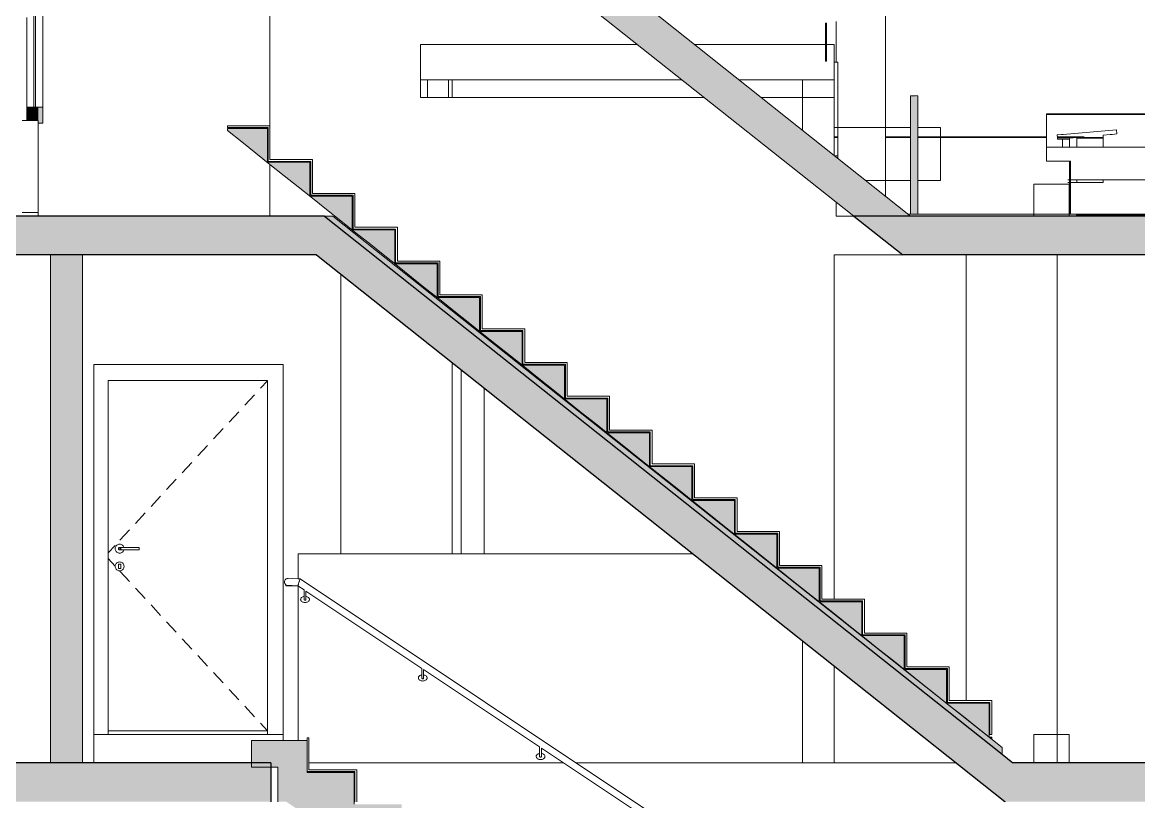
# Model space of a CAD drawing. Header units: metres. Extents: x -0.3 to 19.2, y -7 to 21.5.
# Drawn here: x 6.49 to 12.81, y 14.19 to 18.59 of the extents above; entities that cross this region are included whole.
import ezdxf

# ---------------------------------------------------------------- set-up
doc = ezdxf.new("R2010")
doc.units = ezdxf.units.M
doc.header["$MEASUREMENT"] = 0
for name, color, linetype in [('C_Schnitt C RB_1_110 Wand Aussen', 7, 'Continuous'), ('C_Schnitt C RB_1_112 Wand Aussen - Schachtwände', 7, 'Continuous'), ('C_Schnitt C RB_1_120 Wand Innen tragend', 7, 'Continuous'), ('C_Schnitt C RB_1_140 Brüstung', 7, 'Continuous'), ('C_Schnitt C RB_1_210 Decke', 7, 'Continuous'), ('C_Schnitt C RB_1_270 Deckendurchbruchsymbol', 7, 'Continuous'), ('C_Schnitt C RB_1_310 Dachkonstruktion massiv', 7, 'Continuous'), ('C_Schnitt C RB_1_410 Treppe', 7, 'Continuous'), ('C_Schnitt C RB_1_430 Aufzug', 7, 'Continuous'), ('C_Schnitt C RB_1_450 Absturzsicherung', 7, 'Continuous')]:
    doc.layers.add(name, color=color, linetype=linetype)

msp = doc.modelspace()

# ---------------------------------------------------------------- hatches: boundary and pattern name
at = {"layer": 'C_Schnitt C RB_1_110 Wand Aussen', "linetype": 'Continuous', "lineweight": 0, "true_color": 0xffffff}
for points in [[(6.52, 18.04), (6.585, 18.04), (6.585, 18.115), (6.52, 18.115)], [(6.585, 18.025), (6.61, 18.025), (6.61, 18.115), (6.585, 18.115)]]:
    msp.add_hatch(color=7, dxfattribs=at).paths.add_polyline_path(points)
at = {"layer": 'C_Schnitt C RB_1_120 Wand Innen tragend', "linetype": 'Continuous', "lineweight": 0, "true_color": 0x000000}
msp.add_hatch(color=18, dxfattribs=at).paths.add_polyline_path([(6.655, 17.28), (6.655, 14.41), (6.835, 14.41), (6.835, 17.28)])
at = {"layer": 'C_Schnitt C RB_1_140 Brüstung', "linetype": 'Continuous', "lineweight": 0, "true_color": 0x000000}
msp.add_hatch(color=18, dxfattribs=at).paths.add_polyline_path([(11.5168, 18.1799), (11.5165, 17.8063), (11.5165, 17.5099), (11.5565, 17.5099), (11.5565, 17.6899), (11.5565, 18.1717)])
at = {"layer": 'C_Schnitt C RB_1_210 Decke', "linetype": 'Continuous', "lineweight": 0, "true_color": 0x000000}
for points in [[(7.9576, 20.3257), (7.8706, 20.1394), (11.1948, 17.4999), (11.5164, 17.5)], [(0.1594, 17.28), (8.175, 17.28), (8.175, 17.5), (7.9891, 17.5), (7.8817, 17.5), (0.1594, 17.5)], [(8.175, 17.28), (8.1582, 17.28), (12.0497, 14.1901), (12.0497, 14.41), (12.0944, 14.41), (8.2027, 17.5), (8.175, 17.5)], [(11.5165, 17.5), (11.1948, 17.5), (11.4719, 17.28), (14.6743, 17.28), (14.6743, 17.5), (14.2836, 17.5), (11.9165, 17.5), (11.6539, 17.4999), (11.5165, 17.5)], [(0.1594, 14.19), (7.9, 14.19), (7.9, 14.385), (7.79, 14.385), (7.79, 14.41), (0.1594, 14.41)], [(12.0497, 14.41), (12.0497, 14.19), (14.6743, 14.19), (14.6743, 14.41)]]:
    msp.add_hatch(color=18, dxfattribs=at).paths.add_polyline_path(points)
at = {"layer": 'C_Schnitt C RB_1_410 Treppe', "linetype": 'Continuous', "lineweight": 0, "true_color": 0x000000}
for points in [[(7.655, 17.9831), (7.735, 17.9194), (7.815, 17.8556), (7.88, 17.8039), (7.88, 17.995), (7.655, 17.995)], [(8.12, 17.8039), (7.88, 17.8039), (7.895, 17.7919), (7.975, 17.7282), (8.055, 17.6645), (8.12, 17.6128)], [(8.36, 17.6128), (8.12, 17.6128), (8.135, 17.6008), (8.215, 17.5371), (8.295, 17.4734), (8.36, 17.4217)], [(8.251, 17.5), (8.2028, 17.5), (10.7869, 15.4482), (11.4758, 14.9011), (12.0336, 14.4583), (12.0336, 14.4966), (11.975, 14.5431), (11.9636, 14.5521)], [(8.6, 17.4217), (8.36, 17.4217), (8.375, 17.4097), (8.455, 17.346), (8.535, 17.2823), (8.6, 17.2306)], [(8.6, 17.2306), (8.615, 17.2186), (8.695, 17.1549), (8.775, 17.0912), (8.84, 17.0394), (8.84, 17.2306)], [(9.08, 17.0394), (8.84, 17.0394), (8.855, 17.0275), (8.935, 16.9638), (9.015, 16.9001), (9.08, 16.8483)], [(9.32, 16.8483), (9.08, 16.8483), (9.095, 16.8364), (9.175, 16.7727), (9.255, 16.709), (9.32, 16.6572)], [(9.32, 16.6572), (9.335, 16.6453), (9.415, 16.5816), (9.495, 16.5179), (9.56, 16.4661), (9.56, 16.6572)], [(9.8, 16.4661), (9.56, 16.4661), (9.575, 16.4542), (9.655, 16.3905), (9.735, 16.3268), (9.8, 16.275)], [(10.04, 16.275), (9.8, 16.275), (9.815, 16.2631), (9.895, 16.1994), (9.975, 16.1356), (10.04, 16.0839)], [(10.28, 16.0839), (10.04, 16.0839), (10.055, 16.0719), (10.135, 16.0082), (10.215, 15.9445), (10.28, 15.8928)], [(10.52, 15.8928), (10.28, 15.8928), (10.295, 15.8808), (10.375, 15.8171), (10.455, 15.7534), (10.52, 15.7017)], [(10.52, 15.7017), (10.535, 15.6897), (10.615, 15.626), (10.695, 15.5623), (10.76, 15.5106), (10.76, 15.7017)], [(10.76, 15.5106), (10.775, 15.4986), (10.855, 15.4349), (10.935, 15.3712), (11, 15.3194), (11, 15.5106)], [(11, 15.3194), (11.015, 15.3075), (11.095, 15.2438), (11.175, 15.1801), (11.24, 15.1283), (11.24, 15.3194)], [(11.24, 15.1283), (11.255, 15.1164), (11.335, 15.0527), (11.415, 14.989), (11.48, 14.9372), (11.48, 15.1283)], [(11.72, 14.9372), (11.48, 14.9372), (11.495, 14.9253), (11.575, 14.8616), (11.655, 14.7979), (11.72, 14.7461)], [(11.96, 14.7461), (11.72, 14.7461), (11.735, 14.7342), (11.815, 14.6705), (11.895, 14.6068), (11.96, 14.555)], [(7.79, 14.385), (7.94, 14.385), (7.94, 14.19), (7.9869, 14.19), (12.3069, 11.31), (12.475, 11.31), (12.475, 11.515), (12.615, 11.515), (12.615, 11.655), (12.15, 11.655), (12.15, 11.835), (11.88, 11.835), (11.88, 12.015), (11.61, 12.015), (11.61, 12.195), (11.34, 12.195), (11.34, 12.375), (11.07, 12.375), (11.07, 12.555), (10.8, 12.555), (10.8, 12.735), (10.53, 12.735), (10.53, 12.915), (10.26, 12.915), (10.26, 13.095), (9.99, 13.095), (9.99, 13.275), (9.72, 13.275), (9.72, 13.455), (9.45, 13.455), (9.45, 13.635), (9.18, 13.635), (9.18, 13.815), (8.91, 13.815), (8.91, 13.995), (8.64, 13.995), (8.64, 14.175), (8.37, 14.175), (8.37, 14.355), (8.105, 14.355), (8.105, 14.535), (7.79, 14.535)], [(11.96, 14.555), (11.975, 14.5431), (11.975, 14.555)]]:
    msp.add_hatch(color=18, dxfattribs=at).paths.add_polyline_path(points)

# ---------------------------------------------------------------- linework, layer by layer
at = {"layer": 'C_Schnitt C RB_1_110 Wand Aussen', "color": 7, "linetype": 'Continuous', "lineweight": 18, "ltscale": 1000}
for p, q in [((7.895, 20.1201), (7.895, 18.01)), ((11.035, 18.59), (11.04, 18.5896)), ((11.035, 18.47), (11.035, 18.59)), ((11.04, 18.5896), (11.04, 18.47)), ((11.095, 18.5998), (11.095, 18.37)), ((8.745, 18.47), (8.745, 18.27)), ((8.745, 18.47), (9.7509, 18.47)), ((9.7509, 18.47), (9.9731, 18.47)), ((10.2947, 18.47), (11.035, 18.47)), ((11.04, 18.47), (11.085, 18.47)), ((11.085, 18.47), (11.085, 18.37)), ((11.085, 18.37), (11.095, 18.37)), ((8.745, 18.27), (8.745, 18.17)), ((11.085, 18.17), (11.085, 18.27)), ((11.085, 18.17), (10.905, 18.17)), ((10.905, 18.17), (10.905, 17.9855)), ((11.085, 17.8425), (11.085, 18.17)), ((7.895, 17.8089), (7.895, 17.8039)), ((7.895, 17.7919), (7.895, 17.5)), ((11.095, 17.5792), (11.095, 17.5)), ((11.095, 17.5), (11.1948, 17.5))]:
    msp.add_line(p, q, dxfattribs=at)
at = {"layer": 'C_Schnitt C RB_1_110 Wand Aussen', "color": 7, "linetype": 'Continuous', "lineweight": 13, "ltscale": 1000}
for p, q in [((6.56, 19.935), (6.56, 18.115)), ((6.57, 19.935), (6.57, 18.115)), ((6.61, 18.3902), (6.61, 19.216)), ((6.52, 18.5738), (6.52, 18.6226)), ((6.52, 18.4957), (6.52, 18.5738)), ((6.52, 18.4469), (6.52, 18.4957)), ((6.52, 18.369), (6.52, 18.4469)), ((6.52, 18.3092), (6.52, 18.369)), ((6.61, 18.115), (6.61, 18.3902)), ((6.52, 18.2719), (6.52, 18.3092)), ((6.52, 18.2121), (6.52, 18.2719)), ((6.52, 18.1931), (6.52, 18.2121)), ((6.52, 18.1748), (6.52, 18.1931)), ((6.52, 18.115), (6.52, 18.1748)), ((6.52, 18.115), (6.52, 18.04)), ((6.61, 18.115), (6.61, 18.025)), ((6.61, 18.025), (6.585, 18.025)), ((6.585, 17.52), (6.495, 17.52))]:
    msp.add_line(p, q, dxfattribs=at)
at = {"layer": 'C_Schnitt C RB_1_110 Wand Aussen', "color": 7, "linetype": 'Continuous', "lineweight": 13, "ltscale": 1000, "flags": 128}
for points in [[(6.61, 18.115), (6.585, 18.115), (6.57, 18.115), (6.56, 18.115), (6.52, 18.115)], [(6.585, 18.04), (6.52, 18.04), (6.495, 18.04)], [(6.585, 18.04), (6.585, 18.025), (6.585, 17.5)]]:
    msp.add_lwpolyline(points, dxfattribs=at)
at = {"layer": 'C_Schnitt C RB_1_112 Wand Aussen - Schachtwände', "color": 7, "linetype": 'Continuous', "lineweight": 18, "ltscale": 1000}
for p, q in [((11.375, 19.5044), (11.375, 17.6123)), ((11.105, 18.37), (11.095, 18.37)), ((11.105, 17.84), (11.105, 18.37)), ((8.785, 18.17), (8.785, 18.27))]:
    msp.add_line(p, q, dxfattribs=at)
at = {"layer": 'C_Schnitt C RB_1_120 Wand Innen tragend', "color": 7, "linetype": 'Continuous', "lineweight": 18, "ltscale": 1000}
for p, q in [((8.745, 18.17), (10.3509, 18.17)), ((11.0882, 17.84), (11.105, 17.84)), ((11.105, 17.8267), (11.105, 17.84)), ((6.655, 17.28), (6.655, 14.41)), ((6.835, 17.28), (6.835, 14.41)), ((11.085, 17.28), (11.085, 15.3344)), ((11.83, 17.28), (11.83, 14.7611)), ((8.295, 15.59), (8.295, 17.1714)), ((8.925, 16.6711), (8.925, 15.59)), ((10.905, 15.3927), (10.905, 15.3951)), ((11.085, 15.3244), (11.085, 15.3194)), ((11.085, 15.2518), (11.085, 15.2498)), ((10.905, 14.41), (10.905, 15.099)), ((11.085, 14.9561), (11.085, 14.41)), ((11.83, 14.7511), (11.83, 14.7461)), ((11.83, 14.6585), (11.83, 14.6582)), ((11.085, 14.41), (10.905, 14.41)), ((11.085, 14.41), (11.7727, 14.41))]:
    msp.add_line(p, q, dxfattribs=at)
at = {"layer": 'C_Schnitt C RB_1_120 Wand Innen tragend', "color": 7, "linetype": 'Continuous', "lineweight": 13, "ltscale": 1000}
for p, q in [((7.97, 16.66), (6.9, 16.66)), ((6.9, 16.66), (6.9, 14.57)), ((7.97, 14.57), (7.97, 16.66)), ((6.98, 14.59), (6.98, 16.57)), ((6.98, 16.57), (7.4351, 16.57)), ((7.4351, 16.57), (7.5001, 16.57)), ((7.5001, 16.57), (7.88, 16.57)), ((7.88, 16.5688), (7.8407, 16.5263)), ((7.88, 16.57), (7.88, 14.59)), ((7.8067, 16.4896), (7.7524, 16.4309)), ((7.7184, 16.3942), (7.6641, 16.3355)), ((7.6301, 16.2988), (7.5758, 16.24)), ((7.5418, 16.2033), (7.4875, 16.1446)), ((7.4535, 16.1079), (7.3992, 16.0492)), ((7.3652, 16.0125), (7.3109, 15.9538)), ((7.2769, 15.9171), (7.2226, 15.8584)), ((7.1886, 15.8217), (7.1343, 15.763)), ((7.1003, 15.7263), (7.046, 15.6675)), ((7.0193, 15.6387), (6.98, 15.5962)), ((7.0204, 15.6243), (7.02, 15.62)), ((7.02, 15.62), (7.0204, 15.6157)), ((7.0215, 15.6286), (7.0204, 15.6243)), ((7.0204, 15.6157), (7.0215, 15.6114)), ((7.0233, 15.6325), (7.0215, 15.6286)), ((7.0215, 15.6114), (7.0233, 15.6075)), ((7.0258, 15.6361), (7.0233, 15.6325)), ((7.0233, 15.6075), (7.0258, 15.6039)), ((7.0289, 15.6392), (7.0258, 15.6361)), ((7.0258, 15.6039), (7.0289, 15.6008)), ((7.0325, 15.6417), (7.0289, 15.6392)), ((7.0289, 15.6008), (7.0325, 15.5983)), ((7.0364, 15.6435), (7.0325, 15.6417)), ((7.0325, 15.5983), (7.0364, 15.5965)), ((7.0407, 15.6446), (7.0364, 15.6435)), ((7.0364, 15.5965), (7.0407, 15.5954)), ((7.0381, 15.6212), (7.038, 15.62)), ((7.038, 15.62), (7.0381, 15.6188)), ((7.0384, 15.6224), (7.0381, 15.6212)), ((7.0381, 15.6188), (7.0384, 15.6176)), ((7.0389, 15.6235), (7.0384, 15.6224)), ((7.0384, 15.6176), (7.0389, 15.6165)), ((7.0396, 15.6245), (7.0389, 15.6235)), ((7.0389, 15.6165), (7.0396, 15.6155)), ((7.0405, 15.6254), (7.0396, 15.6245)), ((7.0396, 15.6155), (7.0405, 15.6146)), ((7.0415, 15.6261), (7.0405, 15.6254)), ((7.0405, 15.6146), (7.0415, 15.6139)), ((7.045, 15.645), (7.0407, 15.6446)), ((7.0407, 15.5954), (7.045, 15.595)), ((7.0414, 15.6212), (7.0413, 15.62)), ((7.0413, 15.62), (7.0414, 15.6188)), ((7.0416, 15.6224), (7.0414, 15.6212)), ((7.0414, 15.6188), (7.0416, 15.6176)), ((7.0426, 15.6266), (7.0415, 15.6261)), ((7.0415, 15.6139), (7.0426, 15.6134)), ((7.0421, 15.6235), (7.0416, 15.6224)), ((7.0416, 15.6176), (7.0421, 15.6165)), ((7.0427, 15.6245), (7.0421, 15.6235)), ((7.0421, 15.6165), (7.0427, 15.6155)), ((7.0438, 15.6269), (7.0426, 15.6266)), ((7.0426, 15.6134), (7.0438, 15.6131)), ((7.0435, 15.6254), (7.0427, 15.6245)), ((7.0427, 15.6155), (7.0435, 15.6146)), ((7.0444, 15.6261), (7.0435, 15.6254)), ((7.0435, 15.6146), (7.0444, 15.6139)), ((7.045, 15.627), (7.0438, 15.6269)), ((7.0438, 15.6131), (7.045, 15.613)), ((7.0493, 15.6446), (7.045, 15.645)), ((7.045, 15.627), (7.0475, 15.627)), ((7.045, 15.613), (7.0475, 15.613)), ((7.045, 15.595), (7.0493, 15.5954)), ((7.0475, 15.627), (7.0545, 15.627)), ((7.0475, 15.613), (7.0545, 15.613)), ((7.0536, 15.6435), (7.0493, 15.6446)), ((7.0493, 15.5954), (7.0536, 15.5965)), ((7.0511, 15.6224), (7.0509, 15.6212)), ((7.0509, 15.6212), (7.0509, 15.62)), ((7.0509, 15.62), (7.0509, 15.6188)), ((7.0509, 15.6188), (7.0511, 15.6176)), ((7.0514, 15.6235), (7.0511, 15.6224)), ((7.0511, 15.6176), (7.0514, 15.6165)), ((7.0517, 15.6245), (7.0514, 15.6235)), ((7.0514, 15.6165), (7.0517, 15.6155)), ((7.0522, 15.6254), (7.0517, 15.6245)), ((7.0517, 15.6155), (7.0522, 15.6146)), ((7.0527, 15.6261), (7.0522, 15.6254)), ((7.0522, 15.6146), (7.0527, 15.6139)), ((7.0575, 15.6417), (7.0536, 15.6435)), ((7.0536, 15.5965), (7.0575, 15.5983)), ((7.0545, 15.627), (7.064, 15.627)), ((7.0545, 15.613), (7.064, 15.613)), ((7.0611, 15.6392), (7.0575, 15.6417)), ((7.0575, 15.5983), (7.0611, 15.6008)), ((7.0642, 15.6361), (7.0611, 15.6392)), ((7.0611, 15.6008), (7.0642, 15.6039)), ((7.064, 15.627), (7.155, 15.627)), ((7.064, 15.613), (7.155, 15.613)), ((7.0667, 15.6325), (7.0642, 15.6361)), ((7.0642, 15.6039), (7.0667, 15.6075)), ((7.0685, 15.6286), (7.0667, 15.6325)), ((7.0667, 15.6075), (7.0685, 15.6114)), ((7.0689, 15.627), (7.0685, 15.6286)), ((7.0685, 15.6114), (7.0689, 15.613)), ((7.155, 15.627), (7.155, 15.6269)), ((7.155, 15.6269), (7.155, 15.6266)), ((7.155, 15.6266), (7.155, 15.6261)), ((7.155, 15.6261), (7.155, 15.6254)), ((7.155, 15.6254), (7.155, 15.6245)), ((7.155, 15.6245), (7.155, 15.6235)), ((7.155, 15.6235), (7.155, 15.6224)), ((7.155, 15.6224), (7.155, 15.6212)), ((7.155, 15.6212), (7.155, 15.62)), ((7.155, 15.62), (7.155, 15.6188)), ((7.155, 15.6188), (7.155, 15.6176)), ((7.155, 15.6176), (7.155, 15.6165)), ((7.155, 15.6165), (7.155, 15.6155)), ((7.155, 15.6155), (7.155, 15.6146)), ((7.155, 15.6146), (7.155, 15.6139)), ((7.155, 15.6139), (7.155, 15.6134)), ((7.155, 15.6134), (7.155, 15.6131)), ((7.155, 15.6131), (7.155, 15.613)), ((7.0193, 15.5213), (6.98, 15.5638)), ((7.0204, 15.5243), (7.02, 15.52)), ((7.0215, 15.5286), (7.0204, 15.5243)), ((7.0233, 15.5325), (7.0215, 15.5286)), ((7.0258, 15.5361), (7.0233, 15.5325)), ((7.0289, 15.5392), (7.0258, 15.5361)), ((7.0325, 15.5417), (7.0289, 15.5392)), ((7.0364, 15.5435), (7.0325, 15.5417)), ((7.0407, 15.5446), (7.0364, 15.5435)), ((7.039, 15.507), (7.039, 15.533)), ((7.039, 15.533), (7.051, 15.533)), ((7.045, 15.545), (7.0407, 15.5446)), ((7.0493, 15.5446), (7.045, 15.545)), ((7.0536, 15.5435), (7.0493, 15.5446)), ((7.051, 15.533), (7.051, 15.507)), ((7.0575, 15.5417), (7.0536, 15.5435)), ((7.0611, 15.5392), (7.0575, 15.5417)), ((7.0642, 15.5361), (7.0611, 15.5392)), ((7.0667, 15.5325), (7.0642, 15.5361)), ((7.0685, 15.5286), (7.0667, 15.5325)), ((7.0696, 15.5243), (7.0685, 15.5286)), ((7.07, 15.52), (7.0696, 15.5243)), ((7.02, 15.52), (7.0204, 15.5157)), ((7.0204, 15.5157), (7.0215, 15.5114)), ((7.0215, 15.5114), (7.0233, 15.5075)), ((7.0233, 15.5075), (7.0258, 15.5039)), ((7.0258, 15.5039), (7.0289, 15.5008)), ((7.0289, 15.5008), (7.0325, 15.4983)), ((7.0325, 15.4983), (7.0364, 15.4965)), ((7.0364, 15.4965), (7.0407, 15.4954)), ((7.051, 15.507), (7.039, 15.507)), ((7.0407, 15.4954), (7.045, 15.495)), ((7.045, 15.495), (7.0493, 15.4954)), ((7.1003, 15.4337), (7.046, 15.4925)), ((7.0493, 15.4954), (7.0536, 15.4965)), ((7.0536, 15.4965), (7.0575, 15.4983)), ((7.0575, 15.4983), (7.0611, 15.5008)), ((7.0611, 15.5008), (7.0642, 15.5039)), ((7.0642, 15.5039), (7.0667, 15.5075)), ((7.0667, 15.5075), (7.0685, 15.5114)), ((7.0685, 15.5114), (7.0696, 15.5157)), ((7.0696, 15.5157), (7.07, 15.52)), ((7.1886, 15.3383), (7.1343, 15.397)), ((7.2769, 15.2429), (7.2226, 15.3016)), ((7.3652, 15.1475), (7.3109, 15.2062)), ((7.4535, 15.0521), (7.3992, 15.1108)), ((7.5418, 14.9567), (7.4875, 15.0154)), ((7.6301, 14.8612), (7.5758, 14.92)), ((7.7184, 14.7658), (7.6641, 14.8245)), ((7.8067, 14.6704), (7.7524, 14.7291)), ((6.98, 14.59), (7.88, 14.59)), ((6.98, 14.57), (6.98, 14.59)), ((7.88, 14.5912), (7.8407, 14.6337)), ((7.88, 14.59), (7.88, 14.57)), ((6.9, 14.57), (6.9, 14.41)), ((6.9, 14.57), (6.94, 14.57)), ((7.93, 14.57), (6.94, 14.57)), ((7.93, 14.57), (7.97, 14.57)), ((7.97, 14.535), (7.97, 14.57))]:
    msp.add_line(p, q, dxfattribs=at)
at = {"layer": 'C_Schnitt C RB_1_140 Brüstung', "color": 7, "linetype": 'Continuous', "lineweight": 13, "ltscale": 1000}
for p, q in [((11.5168, 18.1799), (11.5165, 18.1799)), ((11.5165, 17.8063), (11.5165, 17.5099)), ((11.5565, 17.6899), (11.5565, 17.5099)), ((11.5565, 17.5099), (11.5165, 17.5099))]:
    msp.add_line(p, q, dxfattribs=at)
at = {"layer": 'C_Schnitt C RB_1_140 Brüstung', "color": 7, "linetype": 'Continuous', "lineweight": 18, "ltscale": 1000}
for p, q in [((11.5168, 18.1799), (11.5565, 18.1799)), ((11.5565, 18.1799), (11.5565, 18.1717)), ((12.285, 18.0736), (12.285, 18.0771)), ((14.275, 18.0771), (12.285, 18.0771)), ((14.275, 18.0736), (12.285, 18.0736)), ((12.285, 17.89), (12.285, 18.0736)), ((12.3796, 17.9614), (12.6799, 17.9877)), ((12.682, 17.9638), (12.6799, 17.9877)), ((11.105, 17.9477), (11.085, 17.9477)), ((11.105, 17.9433), (11.085, 17.9433)), ((11.5165, 17.9477), (11.375, 17.9477)), ((11.5165, 17.9433), (11.375, 17.9433)), ((12.285, 17.9477), (11.5565, 17.9477)), ((12.285, 17.9433), (11.5565, 17.9433)), ((12.3451, 17.9584), (12.3696, 17.9606)), ((12.3452, 17.9571), (12.3451, 17.9584)), ((12.3453, 17.9553), (12.3452, 17.9571)), ((12.3463, 17.9444), (12.3453, 17.9553)), ((12.4984, 17.9477), (12.346, 17.9477)), ((12.3463, 17.944), (12.3463, 17.9444)), ((12.3466, 17.9405), (12.3463, 17.944)), ((12.4473, 17.9433), (12.3464, 17.9433)), ((12.3467, 17.9396), (12.3466, 17.9405)), ((12.347, 17.937), (12.3467, 17.9396)), ((12.3472, 17.9345), (12.347, 17.937)), ((12.3607, 17.9357), (12.3471, 17.9357)), ((12.3472, 17.9345), (12.3753, 17.9345)), ((12.3607, 17.9357), (12.3753, 17.9357)), ((12.3696, 17.9606), (12.3796, 17.9614)), ((12.3752, 17.9077), (12.3753, 17.9345)), ((12.3753, 17.9357), (12.4053, 17.9357)), ((12.3753, 17.9345), (12.4053, 17.9345)), ((12.4153, 17.9357), (12.4053, 17.9357)), ((12.4153, 17.9345), (12.4053, 17.9345)), ((12.4153, 17.9405), (12.4553, 17.944)), ((12.4153, 17.9396), (12.4153, 17.9405)), ((12.4153, 17.937), (12.4153, 17.9396)), ((12.4153, 17.9345), (12.4153, 17.937)), ((12.4153, 17.9077), (12.4153, 17.9345)), ((12.4553, 17.944), (12.46, 17.944)), ((12.4553, 17.9405), (12.4553, 17.944)), ((12.4553, 17.9433), (12.46, 17.9433)), ((12.4553, 17.9405), (12.46, 17.9405)), ((12.4553, 17.9396), (12.4553, 17.9405)), ((12.4553, 17.937), (12.4553, 17.9396)), ((12.4553, 17.9345), (12.4553, 17.937)), ((12.4553, 17.9077), (12.4553, 17.9345)), ((12.4984, 17.9477), (12.46, 17.9444)), ((12.46, 17.944), (12.46, 17.9444)), ((12.46, 17.9433), (12.585, 17.9433)), ((12.46, 17.9405), (12.585, 17.9405)), ((12.585, 17.9433), (12.605, 17.9433)), ((12.585, 17.9405), (12.605, 17.9405)), ((12.605, 17.9571), (12.645, 17.9606)), ((12.605, 17.9571), (12.605, 17.9553)), ((12.605, 17.9444), (12.605, 17.9553)), ((12.605, 17.944), (12.605, 17.9444)), ((12.605, 17.9405), (12.605, 17.944)), ((12.605, 17.9396), (12.605, 17.9405)), ((12.605, 17.937), (12.605, 17.9396)), ((12.605, 17.9345), (12.605, 17.937)), ((12.605, 17.9077), (12.605, 17.9345)), ((12.645, 17.9606), (12.655, 17.9614)), ((12.655, 17.9614), (12.682, 17.9638)), ((12.4153, 17.89), (12.285, 17.89)), ((12.285, 17.81), (12.285, 17.89)), ((12.3752, 17.9046), (12.3752, 17.9077)), ((12.3752, 17.89), (12.3752, 17.9046)), ((12.4153, 17.9046), (12.4153, 17.9077)), ((12.4153, 17.89), (12.4153, 17.9046)), ((12.4553, 17.89), (12.4153, 17.89)), ((12.4553, 17.9046), (12.4553, 17.9077)), ((12.4553, 17.89), (12.4553, 17.9046)), ((14.275, 17.89), (12.4553, 17.89)), ((12.605, 17.9046), (12.605, 17.9077)), ((12.605, 17.89), (12.605, 17.9046)), ((12.285, 17.81), (12.4199, 17.81)), ((12.4151, 17.61), (12.4152, 17.81)), ((12.4199, 17.81), (12.4199, 17.705)), ((12.4199, 17.705), (12.4199, 17.81)), ((12.405, 17.705), (12.415, 17.705)), ((12.405, 17.705), (12.415, 17.705)), ((12.405, 17.69), (12.4099, 17.69)), ((12.405, 17.69), (12.4099, 17.69)), ((12.4149, 17.69), (12.4099, 17.69)), ((12.4149, 17.69), (12.4099, 17.69)), ((12.4151, 17.69), (12.4149, 17.69)), ((12.4149, 17.69), (12.415, 17.69)), ((12.415, 17.705), (12.4151, 17.705)), ((12.415, 17.705), (12.415, 17.705)), ((12.415, 17.69), (12.4151, 17.69)), ((12.4198, 17.69), (12.4199, 17.705)), ((12.4198, 17.51), (12.4198, 17.69)), ((12.4198, 17.51), (12.4198, 17.69)), ((12.4199, 17.705), (12.4199, 17.705)), ((12.4199, 17.705), (14.275, 17.705)), ((12.4551, 17.69), (12.4199, 17.69)), ((12.4199, 17.51), (12.4199, 17.69)), ((12.4551, 17.69), (12.4551, 17.705)), ((12.4551, 17.69), (12.46, 17.69)), ((12.46, 17.69), (12.585, 17.69)), ((12.585, 17.69), (12.605, 17.69)), ((12.605, 17.69), (12.605, 17.705)), ((12.4151, 17.61), (12.415, 17.51)), ((11.5165, 17.51), (11.5038, 17.51)), ((12.055, 17.51), (11.5565, 17.51)), ((12.055, 17.51), (12.415, 17.51)), ((12.415, 17.51), (12.4198, 17.51)), ((12.4198, 17.51), (12.4198, 17.51)), ((12.4198, 17.51), (12.4199, 17.51)), ((12.4199, 17.51), (14.275, 17.51))]:
    msp.add_line(p, q, dxfattribs=at)
at = {"layer": 'C_Schnitt C RB_1_140 Brüstung', "color": 7, "linetype": 'Continuous', "lineweight": 13, "ltscale": 1000, "flags": 128}
for points in [[(11.5165, 18.1799), (11.5165, 18.1128), (11.5165, 17.9596), (11.5165, 17.8063)], [(11.5565, 18.1717), (11.5565, 17.705), (11.5565, 17.6899)]]:
    msp.add_lwpolyline(points, dxfattribs=at)
at = {"layer": 'C_Schnitt C RB_1_210 Decke', "color": 7, "linetype": 'Continuous', "lineweight": 18, "ltscale": 1000}
for p, q in [((7.9576, 20.3257), (11.5165, 17.4999)), ((7.8706, 20.1394), (11.1948, 17.4999)), ((11.5165, 17.4999), (11.1948, 17.4999))]:
    msp.add_line(p, q, dxfattribs=at)
at = {"layer": 'C_Schnitt C RB_1_210 Decke', "color": 7, "linetype": 'Continuous', "lineweight": 13, "ltscale": 1000}
for p, q in [((8.745, 18.27), (8.745, 18.47)), ((11.04, 18.47), (11.035, 18.47)), ((11.035, 18.375), (11.035, 18.47)), ((11.04, 18.47), (11.04, 18.375)), ((11.04, 18.375), (11.035, 18.375)), ((11.085, 18.27), (11.085, 18.37)), ((8.745, 18.27), (10.225, 18.27)), ((10.5466, 18.27), (11.085, 18.27)), ((11.878, 17.5), (11.5165, 17.5)), ((11.878, 17.5), (11.9165, 17.5)), ((15.5449, 17.5), (11.9165, 17.5)), ((11.4719, 17.28), (11.085, 17.28))]:
    msp.add_line(p, q, dxfattribs=at)
at = {"layer": 'C_Schnitt C RB_1_210 Decke', "color": 7, "linetype": 'Continuous', "lineweight": 25, "ltscale": 1000}
for p, q in [((8.2027, 17.5), (8.175, 17.5)), ((8.2027, 17.5), (8.2028, 17.5)), ((8.2028, 17.5), (12.0336, 14.4583)), ((11.1948, 17.5), (11.4719, 17.28)), ((11.5165, 17.5), (11.5165, 17.5)), ((6.655, 17.28), (0.3394, 17.28)), ((6.835, 17.28), (6.655, 17.28)), ((8.1582, 17.28), (6.835, 17.28)), ((8.1582, 17.28), (12.0497, 14.1901)), ((12.0336, 14.4583), (12.0944, 14.41)), ((6.655, 14.41), (0.3394, 14.41)), ((6.835, 14.41), (6.655, 14.41)), ((7.9, 14.41), (6.835, 14.41)), ((7.9, 14.41), (7.9, 14.19)), ((12.0497, 14.1901), (12.0497, 14.19))]:
    msp.add_line(p, q, dxfattribs=at)
at = {"layer": 'C_Schnitt C RB_1_210 Decke', "color": 7, "linetype": 'Continuous', "lineweight": 25, "ltscale": 1000, "flags": 128}
for points in [[(8.175, 17.5), (7.9891, 17.5), (7.8817, 17.5), (6.585, 17.5), (6.495, 17.5), (0.1594, 17.5)], [(18.8275, 17.5), (15.5449, 17.5), (14.6743, 17.5), (14.2836, 17.5), (11.9165, 17.5), (11.6539, 17.4999), (11.5165, 17.5), (11.1948, 17.5)], [(18.6475, 17.28), (14.6743, 17.28), (11.4719, 17.28)], [(18.6475, 14.41), (14.6743, 14.41), (12.0944, 14.41)]]:
    msp.add_lwpolyline(points, dxfattribs=at)
at = {"layer": 'C_Schnitt C RB_1_270 Deckendurchbruchsymbol', "color": 7, "linetype": 'Continuous', "lineweight": 13, "ltscale": 1000}
for p, q in [((8.905, 18.17), (8.905, 18.27)), ((10.905, 18.17), (10.905, 18.27)), ((10.6726, 18.17), (10.905, 18.17)), ((11.085, 18), (11.5165, 18)), ((11.5565, 18), (11.685, 18)), ((11.685, 17.7), (11.685, 18)), ((11.2645, 17.7), (11.5165, 17.7)), ((11.5565, 17.7), (11.685, 17.7)), ((12.2129, 17.68), (12.4129, 17.68)), ((12.2129, 17.5), (12.2129, 17.68)), ((12.4129, 17.5), (12.4129, 17.68)), ((12.2129, 14.57), (12.4129, 14.57)), ((12.2129, 14.41), (12.2129, 14.57)), ((12.4129, 14.41), (12.4129, 14.57))]:
    msp.add_line(p, q, dxfattribs=at)
at = {"layer": 'C_Schnitt C RB_1_310 Dachkonstruktion massiv', "color": 7, "linetype": 'Continuous', "lineweight": 18, "ltscale": 1000}
for p, q in [((12.455, 17.505), (18.8391, 17.505)), ((12.455, 17.505), (12.455, 17.5)), ((12.345, 17.28), (12.345, 14.41)), ((12.0943, 14.4101), (12.345, 14.4101))]:
    msp.add_line(p, q, dxfattribs=at)
at = {"layer": 'C_Schnitt C RB_1_410 Treppe', "color": 7, "linetype": 'Continuous', "lineweight": 18, "ltscale": 1000}
for p, q in [((7.655, 18.01), (7.655, 18)), ((7.895, 18.01), (7.655, 18.01)), ((7.885, 18), (7.655, 18)), ((7.885, 18), (7.885, 17.8189)), ((7.895, 18.01), (7.895, 18)), ((7.895, 18), (7.895, 17.8189)), ((7.885, 17.8189), (7.885, 17.8089)), ((8.125, 17.8089), (7.885, 17.8089)), ((8.135, 17.8189), (7.895, 17.8189)), ((8.125, 17.8089), (8.125, 17.6278)), ((8.135, 17.8189), (8.135, 17.8089)), ((8.135, 17.8089), (8.135, 17.6278)), ((8.125, 17.6278), (8.125, 17.6178)), ((8.365, 17.6178), (8.125, 17.6178)), ((8.375, 17.6278), (8.135, 17.6278)), ((8.365, 17.6178), (8.365, 17.4367)), ((8.375, 17.6278), (8.375, 17.6178)), ((8.375, 17.6178), (8.375, 17.4367)), ((8.365, 17.4367), (8.365, 17.4267)), ((8.605, 17.4267), (8.365, 17.4267)), ((8.615, 17.4367), (8.375, 17.4367)), ((8.605, 17.4267), (8.605, 17.2456)), ((8.615, 17.4367), (8.615, 17.4267)), ((8.615, 17.4267), (8.615, 17.2456)), ((8.605, 17.2456), (8.605, 17.2356)), ((8.845, 17.2356), (8.605, 17.2356)), ((8.855, 17.2456), (8.615, 17.2456)), ((8.845, 17.2356), (8.845, 17.0544)), ((8.855, 17.2456), (8.855, 17.2356)), ((8.855, 17.2356), (8.855, 17.0544)), ((8.845, 17.0544), (8.845, 17.0444)), ((9.085, 17.0444), (8.845, 17.0444)), ((9.095, 17.0544), (8.855, 17.0544)), ((9.085, 17.0444), (9.085, 16.8633)), ((9.095, 17.0544), (9.095, 17.0444)), ((9.095, 17.0444), (9.095, 16.8633)), ((9.085, 16.8633), (9.085, 16.8533)), ((9.325, 16.8533), (9.085, 16.8533)), ((9.335, 16.8633), (9.095, 16.8633)), ((9.325, 16.8533), (9.325, 16.6722)), ((9.335, 16.8633), (9.335, 16.8533)), ((9.335, 16.8533), (9.335, 16.6722)), ((9.325, 16.6722), (9.325, 16.6622)), ((9.565, 16.6622), (9.325, 16.6622)), ((9.575, 16.6722), (9.335, 16.6722)), ((9.565, 16.6622), (9.565, 16.4811)), ((9.575, 16.6722), (9.575, 16.6622)), ((9.575, 16.6622), (9.575, 16.4811)), ((9.565, 16.4811), (9.565, 16.4711)), ((9.805, 16.4711), (9.565, 16.4711)), ((9.815, 16.4811), (9.575, 16.4811)), ((9.805, 16.4711), (9.805, 16.29)), ((9.815, 16.4811), (9.815, 16.4711)), ((9.815, 16.4711), (9.815, 16.29)), ((9.805, 16.29), (9.805, 16.28)), ((10.055, 16.29), (9.815, 16.29)), ((10.055, 16.29), (10.055, 16.28)), ((10.045, 16.28), (9.805, 16.28)), ((10.045, 16.28), (10.045, 16.0989)), ((10.055, 16.28), (10.055, 16.0989)), ((10.045, 16.0989), (10.045, 16.0889)), ((10.295, 16.0989), (10.055, 16.0989)), ((10.295, 16.0989), (10.295, 16.0889)), ((10.285, 16.0889), (10.045, 16.0889)), ((10.285, 16.0889), (10.285, 15.9078)), ((10.295, 16.0889), (10.295, 15.9078)), ((10.285, 15.9078), (10.285, 15.8978)), ((10.535, 15.9078), (10.295, 15.9078)), ((10.535, 15.9078), (10.535, 15.8978)), ((10.525, 15.8978), (10.285, 15.8978)), ((10.525, 15.8978), (10.525, 15.7167)), ((10.535, 15.8978), (10.535, 15.7167)), ((10.525, 15.7167), (10.525, 15.7067)), ((10.775, 15.7167), (10.535, 15.7167)), ((10.775, 15.7167), (10.775, 15.7067)), ((10.765, 15.7067), (10.525, 15.7067)), ((10.765, 15.7067), (10.765, 15.5256)), ((10.775, 15.7067), (10.775, 15.5256)), ((10.765, 15.5256), (10.765, 15.5156)), ((11.015, 15.5256), (10.775, 15.5256)), ((11.015, 15.5256), (11.015, 15.5156)), ((11.005, 15.5156), (10.765, 15.5156)), ((11.005, 15.5156), (11.005, 15.3344)), ((11.015, 15.5156), (11.015, 15.3344)), ((11.005, 15.3344), (11.005, 15.3244)), ((11.245, 15.3244), (11.005, 15.3244)), ((11.255, 15.3344), (11.015, 15.3344)), ((11.245, 15.3244), (11.245, 15.1433)), ((11.255, 15.3344), (11.255, 15.3244)), ((11.255, 15.3244), (11.255, 15.1433)), ((11.245, 15.1433), (11.245, 15.1333)), ((11.485, 15.1333), (11.245, 15.1333)), ((11.495, 15.1433), (11.255, 15.1433)), ((11.485, 15.1333), (11.485, 14.9522)), ((11.495, 15.1433), (11.495, 15.1333)), ((11.495, 15.1333), (11.495, 14.9522)), ((11.485, 14.9522), (11.485, 14.9422)), ((11.725, 14.9422), (11.485, 14.9422)), ((11.735, 14.9522), (11.495, 14.9522)), ((11.725, 14.9422), (11.725, 14.7611)), ((11.735, 14.9522), (11.735, 14.9422)), ((11.735, 14.9422), (11.735, 14.7611)), ((11.725, 14.7611), (11.725, 14.7511)), ((11.965, 14.7511), (11.725, 14.7511)), ((11.975, 14.7611), (11.735, 14.7611)), ((11.965, 14.7511), (11.965, 14.57)), ((11.975, 14.7611), (11.975, 14.7511)), ((11.975, 14.7511), (11.975, 14.57)), ((7.79, 14.535), (7.79, 14.385)), ((8.105, 14.535), (7.79, 14.535)), ((8.105, 14.55), (8.105, 14.535)), ((8.115, 14.55), (8.105, 14.55)), ((8.115, 14.55), (8.115, 14.37)), ((11.975, 14.57), (11.965, 14.57)), ((7.94, 14.385), (7.79, 14.385)), ((7.94, 14.385), (7.94, 14.19)), ((8.375, 14.36), (8.105, 14.36)), ((8.105, 14.36), (8.105, 14.355)), ((8.37, 14.355), (8.105, 14.355)), ((8.385, 14.37), (8.115, 14.37)), ((8.37, 14.355), (8.37, 14.175)), ((8.375, 14.36), (8.375, 14.19)), ((8.385, 14.37), (8.385, 14.36)), ((8.385, 14.36), (8.385, 14.19))]:
    msp.add_line(p, q, dxfattribs=at)
at = {"layer": 'C_Schnitt C RB_1_410 Treppe', "color": 7, "linetype": 'Continuous', "lineweight": 13, "ltscale": 1000}
for p, q in [((7.655, 17.995), (7.655, 17.9831)), ((7.88, 17.995), (7.655, 17.995)), ((7.88, 17.995), (7.88, 17.8039)), ((8.12, 17.8039), (7.88, 17.8039)), ((8.12, 17.8039), (8.12, 17.6128)), ((8.36, 17.6128), (8.12, 17.6128)), ((8.36, 17.6128), (8.36, 17.4217)), ((8.251, 17.5), (8.2028, 17.5)), ((8.251, 17.5), (12.0336, 14.4966)), ((8.6, 17.4217), (8.36, 17.4217)), ((8.6, 17.4217), (8.6, 17.2306)), ((8.84, 17.2306), (8.6, 17.2306)), ((8.84, 17.2306), (8.84, 17.0394)), ((9.08, 17.0394), (8.84, 17.0394)), ((9.08, 17.0394), (9.08, 16.8483)), ((9.32, 16.8483), (9.08, 16.8483)), ((9.32, 16.8483), (9.32, 16.6572)), ((9.56, 16.6572), (9.32, 16.6572)), ((9.56, 16.6572), (9.56, 16.4661)), ((9.8, 16.4661), (9.56, 16.4661)), ((9.8, 16.4661), (9.8, 16.275)), ((10.04, 16.275), (9.8, 16.275)), ((10.04, 16.275), (10.04, 16.0839)), ((10.28, 16.0839), (10.04, 16.0839)), ((10.28, 16.0839), (10.28, 15.8928)), ((10.52, 15.8928), (10.28, 15.8928)), ((10.52, 15.8928), (10.52, 15.7017)), ((10.76, 15.7017), (10.52, 15.7017)), ((10.76, 15.7017), (10.76, 15.5106)), ((11, 15.5106), (10.76, 15.5106)), ((11, 15.5106), (11, 15.3194)), ((7.9765, 15.4302), (7.9766, 15.4337)), ((7.9771, 15.4268), (7.9765, 15.4302)), ((7.9766, 15.4337), (7.9772, 15.4372)), ((7.9783, 15.4235), (7.9771, 15.4268)), ((7.9772, 15.4372), (7.9784, 15.4404)), ((7.98, 15.4205), (7.9783, 15.4235)), ((7.9784, 15.4404), (7.9801, 15.4434)), ((7.9823, 15.4178), (7.98, 15.4205)), ((7.9801, 15.4434), (7.9824, 15.4461)), ((7.9849, 15.4156), (7.9823, 15.4178)), ((7.9824, 15.4461), (7.9851, 15.4483)), ((7.9879, 15.4138), (7.9849, 15.4156)), ((7.985, 15.4497), (7.985, 15.45)), ((7.988, 15.45), (7.985, 15.45)), ((7.985, 15.4488), (7.985, 15.4497)), ((7.985, 15.4483), (7.985, 15.4488)), ((7.985, 15.4147), (7.985, 15.4155)), ((7.985, 15.4127), (7.985, 15.4147)), ((7.985, 15.4112), (7.985, 15.4127)), ((7.985, 15.4103), (7.985, 15.4112)), ((7.985, 15.41), (7.985, 15.4103)), ((8.0529, 15.41), (7.985, 15.41)), ((7.9851, 15.4483), (7.9881, 15.4501)), ((7.9912, 15.4126), (7.9879, 15.4138)), ((8.0529, 15.41), (7.9879, 15.4138)), ((7.9881, 15.4501), (7.9914, 15.4512)), ((7.9946, 15.412), (7.9912, 15.4126)), ((8.0385, 15.4108), (7.9912, 15.4126)), ((7.9912, 15.4126), (8.005, 15.41)), ((7.9914, 15.4512), (7.9948, 15.4518)), ((8.0152, 15.4117), (7.9946, 15.412)), ((7.9946, 15.412), (8.0082, 15.4103)), ((7.9948, 15.4518), (7.9983, 15.4518)), ((7.9964, 15.4116), (8.0013, 15.4104)), ((8.0646, 15.4488), (7.9983, 15.4518)), ((8.0649, 15.4497), (8.023, 15.4507)), ((8.065, 15.45), (8.0522, 15.45)), ((8.0529, 15.41), (8.053, 15.4103)), ((8.0881, 15.3865), (8.0529, 15.41)), ((8.053, 15.4103), (8.0533, 15.4112)), ((8.0533, 15.4112), (8.0537, 15.4127)), ((8.0537, 15.4127), (8.0543, 15.4147)), ((8.0543, 15.4147), (8.0551, 15.4171)), ((8.0551, 15.4171), (8.0559, 15.42)), ((8.0559, 15.42), (8.0569, 15.4232)), ((8.0569, 15.4232), (8.0579, 15.4265)), ((8.0579, 15.4265), (8.0589, 15.43)), ((8.0589, 15.43), (8.06, 15.4335)), ((8.06, 15.4335), (8.061, 15.4368)), ((8.061, 15.4368), (8.062, 15.44)), ((8.062, 15.44), (8.0628, 15.4429)), ((8.0628, 15.4429), (8.0636, 15.4453)), ((8.0636, 15.4453), (8.0642, 15.4473)), ((8.0642, 15.4473), (8.0646, 15.4488)), ((8.0646, 15.4488), (8.0649, 15.4497)), ((8.0649, 15.4497), (8.065, 15.45)), ((12.115, 12.75), (8.065, 15.45)), ((8.0681, 15.3332), (8.0685, 15.3362)), ((8.0685, 15.3362), (8.0696, 15.3392)), ((8.0696, 15.3392), (8.0714, 15.342)), ((8.0714, 15.342), (8.0739, 15.3445)), ((8.0739, 15.3445), (8.077, 15.3466)), ((8.077, 15.3466), (8.0806, 15.3484)), ((8.0806, 15.3484), (8.0845, 15.3497)), ((8.0845, 15.3497), (8.0881, 15.3503)), ((8.0882, 15.3865), (8.0881, 15.3865)), ((8.0881, 15.3865), (8.0881, 15.3632)), ((8.0881, 15.3632), (8.0881, 15.358)), ((8.0881, 15.358), (8.0881, 15.3529)), ((8.0881, 15.3529), (8.0881, 15.3482)), ((8.0881, 15.3482), (8.0881, 15.3439)), ((8.0881, 15.3439), (8.0881, 15.3402)), ((8.0881, 15.3402), (8.0881, 15.3372)), ((8.0881, 15.3372), (8.0881, 15.335)), ((8.0881, 15.335), (8.0881, 15.3337)), ((8.0884, 15.3865), (8.0882, 15.3865)), ((8.0981, 15.3799), (8.0981, 15.3632)), ((8.7537, 14.9428), (8.0981, 15.3799)), ((8.0981, 15.3632), (8.0981, 15.358)), ((8.0981, 15.358), (8.0981, 15.3529)), ((8.0981, 15.3529), (8.0981, 15.3482)), ((8.0981, 15.3503), (8.1016, 15.3497)), ((8.0981, 15.3482), (8.0981, 15.3439)), ((8.0981, 15.3439), (8.0981, 15.3402)), ((8.0981, 15.3402), (8.0981, 15.3372)), ((8.0981, 15.3372), (8.0981, 15.335)), ((8.0981, 15.335), (8.0981, 15.3337)), ((8.1016, 15.3497), (8.1056, 15.3484)), ((8.1056, 15.3484), (8.1091, 15.3466)), ((8.1091, 15.3466), (8.1122, 15.3445)), ((8.1122, 15.3445), (8.1147, 15.342)), ((8.1147, 15.342), (8.1166, 15.3392)), ((8.1166, 15.3392), (8.1177, 15.3362)), ((8.1177, 15.3362), (8.1181, 15.3332)), ((8.0685, 15.3302), (8.0681, 15.3332)), ((8.0696, 15.3272), (8.0685, 15.3302)), ((8.0714, 15.3245), (8.0696, 15.3272)), ((8.0739, 15.322), (8.0714, 15.3245)), ((8.077, 15.3198), (8.0739, 15.322)), ((8.0806, 15.3181), (8.077, 15.3198)), ((8.0845, 15.3168), (8.0806, 15.3181)), ((8.0887, 15.316), (8.0845, 15.3168)), ((8.0881, 15.3337), (8.0881, 15.3332)), ((8.0882, 15.3323), (8.0881, 15.3332)), ((8.0884, 15.3315), (8.0882, 15.3323)), ((8.0887, 15.3307), (8.0884, 15.3315)), ((8.0892, 15.33), (8.0887, 15.3307)), ((8.0931, 15.3157), (8.0887, 15.316)), ((8.0899, 15.3294), (8.0892, 15.33)), ((8.0906, 15.3289), (8.0899, 15.3294)), ((8.0914, 15.3285), (8.0906, 15.3289)), ((8.0922, 15.3283), (8.0914, 15.3285)), ((8.0931, 15.3282), (8.0922, 15.3283)), ((8.0939, 15.3283), (8.0931, 15.3282)), ((8.0974, 15.316), (8.0931, 15.3157)), ((8.0948, 15.3285), (8.0939, 15.3283)), ((8.0956, 15.3289), (8.0948, 15.3285)), ((8.0963, 15.3294), (8.0956, 15.3289)), ((8.0969, 15.33), (8.0963, 15.3294)), ((8.0974, 15.3307), (8.0969, 15.33)), ((8.0978, 15.3315), (8.0974, 15.3307)), ((8.1016, 15.3168), (8.0974, 15.316)), ((8.098, 15.3323), (8.0978, 15.3315)), ((8.0981, 15.3332), (8.098, 15.3323)), ((8.0981, 15.3337), (8.0981, 15.3332)), ((8.1056, 15.3181), (8.1016, 15.3168)), ((8.1091, 15.3198), (8.1056, 15.3181)), ((8.1122, 15.322), (8.1091, 15.3198)), ((8.1147, 15.3245), (8.1122, 15.322)), ((8.1166, 15.3272), (8.1147, 15.3245)), ((8.1177, 15.3302), (8.1166, 15.3272)), ((8.1181, 15.3332), (8.1177, 15.3302)), ((11.24, 15.3194), (11, 15.3194)), ((11.24, 15.3194), (11.24, 15.1283)), ((11.48, 15.1283), (11.24, 15.1283)), ((11.48, 15.1283), (11.48, 14.9372)), ((8.7341, 14.8925), (8.7352, 14.8954)), ((8.7352, 14.8954), (8.7371, 14.8982)), ((8.7371, 14.8982), (8.7396, 14.9007)), ((8.7396, 14.9007), (8.7426, 14.9029)), ((8.7426, 14.9029), (8.7462, 14.9046)), ((8.7462, 14.9046), (8.7502, 14.9059)), ((8.7502, 14.9059), (8.7537, 14.9066)), ((8.7538, 14.9428), (8.7537, 14.9428)), ((8.7537, 14.9428), (8.7537, 14.9194)), ((8.7537, 14.9194), (8.7537, 14.9142)), ((8.7537, 14.9142), (8.7537, 14.9092)), ((8.7537, 14.9092), (8.7537, 14.9044)), ((8.7537, 14.9044), (8.7537, 14.9002)), ((8.7537, 14.9002), (8.7537, 14.8965)), ((8.7537, 14.8965), (8.7537, 14.8935)), ((8.7537, 14.8935), (8.7537, 14.8913)), ((8.754, 14.9428), (8.7538, 14.9428)), ((8.7637, 14.9361), (8.7637, 14.9194)), ((9.4194, 14.499), (8.7637, 14.9361)), ((8.7637, 14.9194), (8.7637, 14.9142)), ((8.7637, 14.9142), (8.7637, 14.9092)), ((8.7637, 14.9092), (8.7637, 14.9044)), ((8.7637, 14.9066), (8.7673, 14.9059)), ((8.7637, 14.9044), (8.7637, 14.9002)), ((8.7637, 14.9002), (8.7637, 14.8965)), ((8.7637, 14.8965), (8.7637, 14.8935)), ((8.7637, 14.8935), (8.7637, 14.8913)), ((8.7673, 14.9059), (8.7712, 14.9046)), ((8.7712, 14.9046), (8.7748, 14.9029)), ((8.7748, 14.9029), (8.7779, 14.9007)), ((8.7779, 14.9007), (8.7804, 14.8982)), ((8.7804, 14.8982), (8.7822, 14.8954)), ((8.7822, 14.8954), (8.7833, 14.8925)), ((11.72, 14.9372), (11.48, 14.9372)), ((11.72, 14.9372), (11.72, 14.7461)), ((8.7337, 14.8894), (8.7341, 14.8925)), ((8.7341, 14.8864), (8.7337, 14.8894)), ((8.7352, 14.8835), (8.7341, 14.8864)), ((8.7371, 14.8807), (8.7352, 14.8835)), ((8.7396, 14.8782), (8.7371, 14.8807)), ((8.7426, 14.876), (8.7396, 14.8782)), ((8.7462, 14.8743), (8.7426, 14.876)), ((8.7502, 14.873), (8.7462, 14.8743)), ((8.7544, 14.8722), (8.7502, 14.873)), ((8.7537, 14.8913), (8.7537, 14.8899)), ((8.7537, 14.8899), (8.7537, 14.8894)), ((8.7538, 14.8886), (8.7537, 14.8894)), ((8.754, 14.8877), (8.7538, 14.8886)), ((8.7544, 14.8869), (8.754, 14.8877)), ((8.7549, 14.8862), (8.7544, 14.8869)), ((8.7587, 14.8719), (8.7544, 14.8722)), ((8.7555, 14.8856), (8.7549, 14.8862)), ((8.7562, 14.8851), (8.7555, 14.8856)), ((8.757, 14.8847), (8.7562, 14.8851)), ((8.7579, 14.8845), (8.757, 14.8847)), ((8.7587, 14.8844), (8.7579, 14.8845)), ((8.7596, 14.8845), (8.7587, 14.8844)), ((8.7631, 14.8722), (8.7587, 14.8719)), ((8.7604, 14.8847), (8.7596, 14.8845)), ((8.7612, 14.8851), (8.7604, 14.8847)), ((8.7619, 14.8856), (8.7612, 14.8851)), ((8.7625, 14.8862), (8.7619, 14.8856)), ((8.763, 14.8869), (8.7625, 14.8862)), ((8.7634, 14.8877), (8.763, 14.8869)), ((8.7673, 14.873), (8.7631, 14.8722)), ((8.7636, 14.8886), (8.7634, 14.8877)), ((8.7637, 14.8894), (8.7636, 14.8886)), ((8.7637, 14.8913), (8.7637, 14.8899)), ((8.7637, 14.8899), (8.7637, 14.8894)), ((8.7712, 14.8743), (8.7673, 14.873)), ((8.7748, 14.876), (8.7712, 14.8743)), ((8.7779, 14.8782), (8.7748, 14.876)), ((8.7804, 14.8807), (8.7779, 14.8782)), ((8.7822, 14.8835), (8.7804, 14.8807)), ((8.7833, 14.8864), (8.7822, 14.8835)), ((8.7833, 14.8925), (8.7837, 14.8894)), ((8.7837, 14.8894), (8.7833, 14.8864)), ((11.96, 14.7461), (11.72, 14.7461)), ((11.96, 14.7461), (11.96, 14.555)), ((11.975, 14.555), (11.96, 14.555)), ((11.975, 14.555), (11.975, 14.5431)), ((9.3997, 14.4487), (9.4009, 14.4517)), ((9.4009, 14.4517), (9.4027, 14.4544)), ((9.4027, 14.4544), (9.4052, 14.4569)), ((9.4052, 14.4569), (9.4083, 14.4591)), ((9.4083, 14.4591), (9.4119, 14.4608)), ((9.4119, 14.4608), (9.4158, 14.4621)), ((9.4158, 14.4621), (9.4194, 14.4628)), ((9.4197, 14.499), (9.4194, 14.499)), ((9.4194, 14.499), (9.4194, 14.499)), ((9.4194, 14.499), (9.4194, 14.4757)), ((9.4194, 14.4757), (9.4194, 14.4705)), ((9.4194, 14.4705), (9.4194, 14.4654)), ((9.4194, 14.4654), (9.4194, 14.4607)), ((9.4194, 14.4607), (9.4194, 14.4564)), ((9.4194, 14.4564), (9.4194, 14.4527)), ((9.4194, 14.4527), (9.4194, 14.4497)), ((9.4294, 14.4924), (9.4294, 14.4757)), ((10.085, 14.0553), (9.4294, 14.4924)), ((9.4294, 14.4757), (9.4294, 14.4705)), ((9.4294, 14.4705), (9.4294, 14.4654)), ((9.4294, 14.4654), (9.4294, 14.4607)), ((9.4294, 14.4628), (9.4329, 14.4621)), ((9.4294, 14.4607), (9.4294, 14.4564)), ((9.4294, 14.4564), (9.4294, 14.4527)), ((9.4294, 14.4527), (9.4294, 14.4497)), ((9.4329, 14.4621), (9.4369, 14.4608)), ((9.4369, 14.4608), (9.4404, 14.4591)), ((9.4404, 14.4591), (9.4435, 14.4569)), ((9.4435, 14.4569), (9.446, 14.4544)), ((9.446, 14.4544), (9.4479, 14.4517)), ((9.4479, 14.4517), (9.449, 14.4487)), ((12.0336, 14.4966), (12.0336, 14.4583)), ((9.3994, 14.4457), (9.3997, 14.4487)), ((9.3997, 14.4426), (9.3994, 14.4457)), ((9.4009, 14.4397), (9.3997, 14.4426)), ((9.4027, 14.4369), (9.4009, 14.4397)), ((9.4052, 14.4344), (9.4027, 14.4369)), ((9.4083, 14.4323), (9.4052, 14.4344)), ((9.4119, 14.4305), (9.4083, 14.4323)), ((9.4158, 14.4292), (9.4119, 14.4305)), ((9.42, 14.4285), (9.4158, 14.4292)), ((9.4194, 14.4497), (9.4194, 14.4475)), ((9.4194, 14.4475), (9.4194, 14.4461)), ((9.4194, 14.4461), (9.4194, 14.4457)), ((9.4194, 14.4448), (9.4194, 14.4457)), ((9.4197, 14.444), (9.4194, 14.4448)), ((9.42, 14.4432), (9.4197, 14.444)), ((9.4205, 14.4425), (9.42, 14.4432)), ((9.4244, 14.4282), (9.42, 14.4285)), ((9.4211, 14.4419), (9.4205, 14.4425)), ((9.4219, 14.4414), (9.4211, 14.4419)), ((9.4226, 14.441), (9.4219, 14.4414)), ((9.4235, 14.4408), (9.4226, 14.441)), ((9.4244, 14.4407), (9.4235, 14.4408)), ((9.4252, 14.4408), (9.4244, 14.4407)), ((9.4287, 14.4285), (9.4244, 14.4282)), ((9.4261, 14.441), (9.4252, 14.4408)), ((9.4269, 14.4414), (9.4261, 14.441)), ((9.4276, 14.4419), (9.4269, 14.4414)), ((9.4282, 14.4425), (9.4276, 14.4419)), ((9.4287, 14.4432), (9.4282, 14.4425)), ((9.4291, 14.444), (9.4287, 14.4432)), ((9.4329, 14.4292), (9.4287, 14.4285)), ((9.4293, 14.4448), (9.4291, 14.444)), ((9.4294, 14.4457), (9.4293, 14.4448)), ((9.4294, 14.4497), (9.4294, 14.4475)), ((9.4294, 14.4475), (9.4294, 14.4461)), ((9.4294, 14.4461), (9.4294, 14.4457)), ((9.4369, 14.4305), (9.4329, 14.4292)), ((9.4404, 14.4323), (9.4369, 14.4305)), ((9.4435, 14.4344), (9.4404, 14.4323)), ((9.446, 14.4369), (9.4435, 14.4344)), ((9.4479, 14.4397), (9.446, 14.4369)), ((9.449, 14.4426), (9.4479, 14.4397)), ((9.449, 14.4487), (9.4494, 14.4457)), ((9.4494, 14.4457), (9.449, 14.4426))]:
    msp.add_line(p, q, dxfattribs=at)
at = {"layer": 'C_Schnitt C RB_1_410 Treppe', "color": 7, "linetype": 'Continuous', "lineweight": 13, "ltscale": 1000, "flags": 128}
msp.add_lwpolyline([(7.655, 17.9831), (7.735, 17.9194), (7.815, 17.8556), (7.895, 17.7919), (7.975, 17.7282), (8.055, 17.6645), (8.135, 17.6008), (8.215, 17.5371), (8.295, 17.4734), (8.375, 17.4097), (8.455, 17.346), (8.535, 17.2823), (8.615, 17.2186), (8.695, 17.1549), (8.775, 17.0912), (8.855, 17.0275), (8.935, 16.9638), (9.015, 16.9001), (9.095, 16.8364), (9.175, 16.7727), (9.255, 16.709), (9.335, 16.6453), (9.415, 16.5816), (9.495, 16.5179), (9.575, 16.4542), (9.655, 16.3905), (9.735, 16.3268), (9.815, 16.2631), (9.895, 16.1994), (9.975, 16.1356), (10.055, 16.0719), (10.135, 16.0082), (10.215, 15.9445), (10.295, 15.8808), (10.375, 15.8171), (10.455, 15.7534), (10.535, 15.6897), (10.615, 15.626), (10.695, 15.5623), (10.775, 15.4986), (10.855, 15.4349), (10.935, 15.3712), (11.015, 15.3075), (11.095, 15.2438), (11.175, 15.1801), (11.255, 15.1164), (11.335, 15.0527), (11.415, 14.989), (11.495, 14.9253), (11.575, 14.8616), (11.655, 14.7979), (11.735, 14.7342), (11.815, 14.6705), (11.895, 14.6068), (11.975, 14.5431)], dxfattribs=at)
at = {"layer": 'C_Schnitt C RB_1_410 Treppe', "color": 7, "linetype": 'Continuous', "lineweight": 18, "ltscale": 1000, "flags": 128}
msp.add_lwpolyline([(8.105, 14.535), (8.105, 14.37), (8.105, 14.36)], dxfattribs=at)
at = {"layer": 'C_Schnitt C RB_1_430 Aufzug', "color": 7, "linetype": 'Continuous', "lineweight": 13, "ltscale": 1000}
msp.add_line((8.925, 18.17), (8.925, 18.27), dxfattribs=at)
at = {"layer": 'C_Schnitt C RB_1_430 Aufzug', "color": 7, "linetype": 'Continuous', "lineweight": 18, "ltscale": 1000}
for p, q in [((8.975, 15.59), (8.975, 16.6314)), ((9.105, 16.5282), (9.105, 15.59))]:
    msp.add_line(p, q, dxfattribs=at)
at = {"layer": 'C_Schnitt C RB_1_450 Absturzsicherung', "color": 7, "linetype": 'Continuous', "lineweight": 18, "ltscale": 1000}
for p, q in [((8.055, 15.59), (10.2866, 15.59)), ((8.055, 15.59), (8.055, 15.45)), ((8.055, 15.4086), (8.055, 14.535)), ((8.115, 14.41), (9.5529, 14.41)), ((9.625, 14.41), (10.905, 14.41))]:
    msp.add_line(p, q, dxfattribs=at)

doc.saveas('drawing.dxf')
